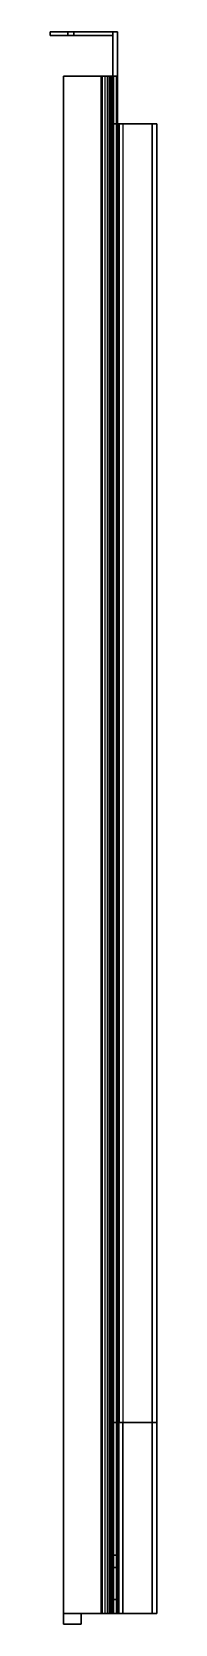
# Model space of a CAD drawing. Header units: millimetres. Extents: x 0 to 30, y -450 to 0.
import ezdxf

# ---------------------------------------------------------------- set-up
doc = ezdxf.new("R2010")
doc.units = ezdxf.units.MM
doc.layers.add('ACESSORIOS', color=1, linetype='Continuous')

msp = doc.modelspace()

# ---------------------------------------------------------------- linework, layer by layer
at = {"layer": 'ACESSORIOS'}
for p, q in [((17.7, 0, 88.8), (17.7, -26, 88.8)), ((17.7, 0, 88.8), (17.7, 0, 86)), ((17.7, -1, 86), (17.7, 0, 86)), ((17.7, -1, 86), (17.7, -1, 2.3)), ((17.7, -1, 2.3), (17.7, -12.5, 2.3)), ((3.7, -12.5, 2.3), (14.7, -12.5, 2.3)), ((3.7, -12.5, 2.3), (3.7, -450, 2.3)), ((3.7, -12.5, 1), (3.7, -450, 1)), ((14.35, -12.5, 1), (3.7, -12.5, 1)), ((14.35, -12.5, 1), (3.7, -12.5, 1)), ((3.7, -12.5, 1), (3.7, -12.5, 2.3)), ((3.7, -12.5, 2.3), (14.7, -12.5, 2.3)), ((14.35, -12.5, 1), (14.35, -447, 1)), ((15.55, -12.5, 0.31), (14.35, -12.5, 1)), ((14.7, -12.5, 2.3), (14.7, -447, 2.3)), ((14.7, -12.5, 2.3), (16.2, -12.5, 1.43)), ((16.2, -12.5, 1.43), (14.7, -12.5, 2.3)), ((17.7, -12.5, 2.3), (19, -12.5, 2.3)), ((17.7, -26, 79.3), (17.7, -393, 79.3)), ((17.7, -26, 88.8), (17.7, -26, 79.3)), ((17.7, -393, 79.3), (17.7, -447, 82.37)), ((17.7, -430.5, 28), (17.7, -443, 28)), ((17.7, -430.5, 33.94), (17.7, -430.5, 28)), ((17.7, -434, 40), (17.7, -430.5, 33.94)), ((17.7, -430.5, 2.3), (17.7, -443, 2.3)), ((17.7, -434, 58.5), (17.7, -434, 40)), ((17.7, -447, 58.5), (17.7, -434, 58.5)), ((17.7, -443, 32.5), (17.7, -447, 32.5)), ((17.7, -443, 28), (17.7, -443, 32.5)), ((17.7, -443, 2.3), (17.7, -447, 2.3)), ((3.7, -450, 1), (3.7, -447, 1)), ((8.7, -450, 2.3), (3.7, -450, 2.3)), ((3.7, -450, 1), (8.7, -450, 1)), ((8.7, -447, 2.3), (8.7, -450, 2.3)), ((14.7, -447, 2.3), (8.7, -447, 2.3)), ((8.7, -447, 1), (14.35, -447, 1)), ((8.7, -450, 1), (8.7, -447, 1)), ((14.35, -447, 1), (15.55, -447, 0.31)), ((15.55, -447, 0.31), (14.35, -447, 1)), ((16.2, -447, 1.43), (14.7, -447, 2.3)), ((16.2, -447, 1.43), (14.7, -447, 2.3)), ((17.7, -447, 32.5), (17.7, -447, 2.3)), ((17.7, -447, 82.37), (17.7, -447, 58.5)), ((19, -447, 32.5), (17.7, -447, 32.5)), ((17.7, -447, 32.5), (17.7, -447, 2.3)), ((19, -447, 2.3), (19, -447, 32.5))]:
    msp.add_line(p, q, dxfattribs=at)
at = {"layer": 'ACESSORIOS', "extrusion": (0, -1, 0)}
for p, q in [((14.7, -447, 2.3), (15.45, -447, 1.87)), ((15.45, -447, 1.87), (16.2, -447, 1.43))]:
    msp.add_line(p, q, dxfattribs=at)
at = {"layer": 'ACESSORIOS'}
for points in [[(6.65, 0, 2.3), (0, 0, 11.8), (0, 0, 81), (5, 0, 86)], [(6.65, 0, 2.3), (6.65, -1, 2.3), (0, -1, 11.8), (0, 0, 11.8)], [(0, 0, 81), (0, -1, 81), (0, -1, 11.8), (0, 0, 11.8)], [(0, 0, 81), (0, -1, 81), (5, -1, 86), (5, 0, 86)], [(5, 0, 86), (5, -1, 86), (17.7, -1, 86), (17.7, 0, 86)], [(5, 0, 86), (6.65, 0, 2.3), (17.7, 0, 2.3), (17.7, 0, 86)], [(6.65, -1, 2.3), (6.65, -1, 2.3), (6.65, -1, 2.3), (6.65, 0, 2.3)], [(6.65, 0, 2.3), (6.65, -1, 2.3), (17.7, -1, 2.3), (17.7, 0, 2.3)], [(17.7, -26, 88.8), (17.7, -26, 2.3), (17.7, 0, 2.3), (17.7, 0, 88.8)], [(17.7, -26, 2.3), (17.7, -26, 2.3), (17.7, -26, 2.3), (17.7, 0, 2.3)], [(17.7, 0, 88.8), (17.7, 0, 2.3), (19, 0, 2.3), (19, 0, 88.8)], [(17.7, 0, 2.3), (17.7, -26, 2.3), (19, -26, 2.3), (19, 0, 2.3)], [(19, 0, 88.8), (19, 0, 88.8), (17.7, 0, 88.8)], [(19, 0, 88.8), (19, -26, 88.8), (17.7, -26, 88.8), (17.7, 0, 88.8)], [(17.7, 0, 86.02), (17.7, 0, 2.3), (17.7, 0, 86.02)], [(17.7, 0, 2.3), (17.7, -1, 2.3), (17.7, -1, 86), (17.7, 0, 86)], [(19, 0, 88.8), (19, 0, 2.3), (19, 0, 88.8)], [(19, 0, 2.3), (19, -26, 2.3), (19, -26, 88.8), (19, 0, 88.8)], [(6.65, -1, 2.3), (0, -1, 11.8), (0, -1, 81), (5, -1, 86)], [(17.7, -1, 86), (17.7, -1, 2.3), (6.65, -1, 2.3), (5, -1, 86)], [(17.7, -1, 2.3), (17.7, -1, 2.3), (6.65, -1, 2.3)], [(3.7, -12.5, 2.3), (3.7, -12.5, 1), (3.7, -450, 1), (3.7, -450, 2.3)], [(3.7, -447, 2.3), (14.7, -447, 2.3), (14.7, -12.5, 2.3), (3.7, -12.5, 2.3)], [(3.7, -12.5, 1), (3.7, -447, 1), (14.35, -447, 1), (14.35, -12.5, 1)], [(3.7, -12.5, 1), (14.35, -12.5, 1), (14.7, -12.5, 2.3), (3.7, -12.5, 2.3)], [(14.35, -447, 1), (15.55, -447, 0.31), (15.55, -12.5, 0.31), (14.35, -12.5, 1)], [(14.35, -12.5, 1), (14.7, -12.5, 2.3), (16.2, -12.5, 1.43), (15.55, -12.5, 0.31)], [(14.7, -447, 2.3), (16.2, -447, 1.43), (16.2, -12.5, 1.43), (14.7, -12.5, 2.3)], [(19, -26, 88.8), (19, -26, 2.3), (17.7, -26, 2.3), (17.7, -26, 88.8)], [(19, -26, 2.3), (19, -26, 2.3), (17.7, -26, 2.3)], [(17.7, -393, 79.3), (19, -393, 79.13), (19, -26, 79.13), (17.7, -26, 79.3)], [(19.5, -26, 86), (17.7, -26, 79.3), (17.7, -393, 79.3), (19.5, -393, 86)], [(17.7, -26, 79.3), (19, -26, 79.13), (20.49, -26, 84.7), (19.5, -26, 86)], [(17.7, -26, 2.3), (17.7, -26, 79.3), (17.7, -393, 79.3), (17.7, -393, 2.3)], [(19, -26, 79.13), (20.49, -26, 84.7), (20.49, -393, 84.7), (19, -393, 79.13)], [(19, -26, 2.3), (19, -26, 79.3), (19, -393, 79.13), (19, -393, 2.3)], [(19.5, -393, 86), (30.1, -393, 86), (30.1, -26, 86), (19.5, -26, 86)], [(20.49, -26, 84.7), (19.5, -26, 86), (30.1, -26, 86), (28.8, -26, 84.7)], [(20.49, -393, 84.7), (28.8, -393, 84.7), (28.8, -26, 84.7), (20.49, -26, 84.7)], [(28.8, -26, 84.7), (28.8, -26, 82), (28.8, -393, 82), (28.8, -393, 84.7)], [(28.8, -26, 82), (30.1, -26, 82), (30.1, -393, 82), (28.8, -393, 82)], [(30.1, -26, 86), (28.8, -26, 84.7), (28.8, -26, 82), (30.1, -26, 82)], [(30.1, -393, 82), (30.1, -393, 86), (30.1, -26, 86), (30.1, -26, 82)], [(17.7, -447, 82.37), (19.5, -447, 89.07), (19.5, -393, 86), (17.7, -393, 79.3)], [(17.7, -393, 79.3), (17.7, -447, 82.37), (17.7, -447, 58.5), (17.7, -393, 58.5)], [(17.7, -434, 40), (17.7, -434, 58.5), (17.7, -393, 58.5), (17.7, -393, 40.8)], [(17.7, -430.5, 2.3), (17.7, -430.5, 2.3), (17.7, -430.5, 2.3), (17.7, -393, 2.3)], [(17.7, -443, 28), (17.7, -443, 2.3), (17.7, -393, 2.3), (17.7, -393, 28)], [(17.7, -443, 2.3), (17.7, -443, 2.3), (17.7, -443, 2.3), (17.7, -393, 2.3)], [(17.7, -393, 40.8), (17.7, -434, 40), (17.7, -430.5, 33.94), (17.7, -393, 33.94)], [(17.7, -430.5, 33.94), (17.7, -430.5, 28), (17.7, -393, 28), (17.7, -393, 33.94)], [(17.7, -430.5, 28), (17.7, -430.5, 28), (17.7, -430.5, 28), (17.7, -393, 28)], [(19, -393, 79.13), (19, -447, 82.2), (20.49, -447, 87.77), (20.49, -393, 84.7)], [(19, -393, 79.13), (19, -447, 82.2), (19, -447, 58.5), (19, -393, 58.5)], [(19, -434, 40), (19, -434, 58.5), (19, -393, 58.5), (19, -393, 40.71)], [(19, -393, 28), (19, -393, 2.3), (19, -393, 28)], [(19, -393, 28), (19, -393, 2.3), (19, -393, 28)], [(19, -393, 2.3), (19, -443, 2.3), (19, -443, 28), (19, -393, 28)], [(19, -393, 33.94), (19, -393, 28), (19, -393, 33.94)], [(19, -393, 28), (19, -430.5, 28), (19, -430.5, 33.94), (19, -393, 33.94)], [(19, -393, 40.71), (19, -393, 33.94), (19, -430.5, 33.94), (19, -434, 40)], [(19.5, -393, 86), (30.1, -393, 86), (30.1, -447, 89.07), (19.5, -447, 89.07)], [(20.49, -447, 87.77), (28.8, -447, 87.77), (28.8, -393, 84.7), (20.49, -393, 84.7)], [(28.8, -447, 85.07), (28.8, -393, 82), (30.1, -393, 82), (30.1, -447, 85.07)], [(28.8, -393, 84.7), (28.8, -393, 82), (28.8, -447, 85.07), (28.8, -447, 87.77)], [(30.1, -447, 85.07), (30.1, -447, 89.07), (30.1, -393, 86), (30.1, -393, 82)], [(17.7, -443, 2.3), (17.7, -443, 2.3), (17.7, -443, 2.3), (17.7, -430.5, 2.3)], [(19, -430.5, 28), (19, -430.5, 28), (17.7, -430.5, 28)], [(19, -430.5, 28), (19, -443, 28), (17.7, -443, 28), (17.7, -430.5, 28)], [(17.7, -430.5, 28), (19, -430.5, 28), (19, -430.5, 33.94), (17.7, -430.5, 33.94)], [(19, -430.5, 33.94), (17.7, -430.5, 33.94), (17.7, -434, 40), (19, -434, 40)], [(17.7, -430.5, 28), (17.7, -443, 28), (19, -443, 28), (19, -430.5, 28)], [(19, -430.5, 33.94), (19, -430.5, 28), (17.7, -430.5, 28), (17.7, -430.5, 33.94)], [(17.7, -434, 40), (19, -434, 40), (19, -434, 58.5), (17.7, -434, 58.5)], [(19, -434, 58.5), (17.7, -434, 58.5), (17.7, -447, 58.5), (19, -447, 58.5)], [(17.7, -447, 32.5), (17.7, -447, 2.3), (17.7, -443, 2.3), (17.7, -443, 32.5)], [(17.7, -447, 2.3), (17.7, -447, 2.3), (17.7, -447, 2.3), (17.7, -443, 2.3)], [(19, -443, 32.5), (19, -443, 32.5), (17.7, -443, 32.5)], [(19, -443, 32.5), (19, -447, 32.5), (17.7, -447, 32.5), (17.7, -443, 32.5)], [(17.7, -443, 32.5), (17.7, -443, 28), (19, -443, 28), (19, -443, 32.5)], [(19, -443, 32.5), (19, -443, 2.3), (19, -443, 32.5)], [(19, -443, 2.3), (19, -447, 2.3), (19, -447, 32.5), (19, -443, 32.5)], [(3.7, -450, 1), (3.7, -450, 1), (3.7, -450, 1), (3.7, -447, 1)], [(3.7, -447, 1), (3.7, -450, 1), (8.7, -450, 1), (8.7, -447, 1)], [(8.7, -447, 2.3), (8.7, -447, 2.3), (3.7, -447, 2.3)], [(8.7, -447, 2.3), (8.7, -450, 2.3), (3.7, -450, 2.3), (3.7, -447, 2.3)], [(8.7, -450, 2.3), (8.7, -450, 1), (3.7, -450, 1), (3.7, -450, 2.3)], [(8.7, -450, 1), (8.7, -450, 1), (3.7, -450, 1)], [(8.7, -447, 2.3), (8.7, -447, 1), (8.7, -447, 2.3)], [(8.7, -447, 1), (8.7, -450, 1), (8.7, -450, 2.3), (8.7, -447, 2.3)], [(8.7, -447, 2.3), (8.7, -447, 1), (14.35, -447, 1), (14.7, -447, 2.3)], [(14.7, -447, 2.3), (14.35, -447, 1), (15.55, -447, 0.31), (16.2, -447, 1.43)], [(19, -447, 32.5), (19, -447, 2.3), (17.7, -447, 2.3), (17.7, -447, 32.5)], [(19, -447, 2.3), (19, -447, 2.3), (17.7, -447, 2.3)], [(17.7, -447, 58.5), (19, -447, 58.5), (19, -447, 82.2), (17.7, -447, 82.37)], [(19, -447, 82.2), (17.7, -447, 82.37), (19.5, -447, 89.07), (20.49, -447, 87.77)], [(19, -447, 58.5), (19, -447, 58.5), (17.7, -447, 58.5)], [(19.5, -447, 89.07), (20.49, -447, 87.77), (28.8, -447, 87.77), (30.1, -447, 89.07)], [(28.8, -447, 87.77), (30.1, -447, 89.07), (30.1, -447, 85.07), (28.8, -447, 85.07)]]:
    msp.add_3dface(points, dxfattribs=at)

# ---------------------------------------------------------------- meshes
mesh = msp.add_polymesh((2, 5), dxfattribs=at)
for k, corner in enumerate([(17.7, -12.5, 2.3), (17.57, -12.5, 1.8), (17.2, -12.5, 1.43), (16.7, -12.5, 1.3), (16.2, -12.5, 1.43), (19, -12.5, 2.3), (18.69, -12.5, 1.15), (17.85, -12.5, 0.31), (16.7, -12.5), (15.55, -12.5, 0.31)]):
    mesh.set_mesh_vertex(divmod(k, 5), corner)
mesh = msp.add_polymesh((2, 5), dxfattribs=at)
for k, corner in enumerate([(15.55, -12.5, 0.31), (16.7, -12.5), (17.85, -12.5, 0.31), (18.69, -12.5, 1.15), (19, -12.5, 2.3), (15.55, -447, 0.31), (16.7, -447), (17.85, -447, 0.31), (18.69, -447, 1.15), (19, -447, 2.3)]):
    mesh.set_mesh_vertex(divmod(k, 5), corner)
mesh = msp.add_polymesh((2, 5), dxfattribs=at)
for k, corner in enumerate([(17.7, -12.5, 2.3), (17.57, -12.5, 1.8), (17.2, -12.5, 1.43), (16.7, -12.5, 1.3), (16.2, -12.5, 1.43), (17.7, -447, 2.3), (17.57, -447, 1.8), (17.2, -447, 1.43), (16.7, -447, 1.3), (16.2, -447, 1.43)]):
    mesh.set_mesh_vertex(divmod(k, 5), corner)
mesh = msp.add_polymesh((2, 5), dxfattribs=at)
for k, corner in enumerate([(16.2, -447, 1.43), (16.7, -447, 1.3), (17.2, -447, 1.43), (17.57, -447, 1.8), (17.7, -447, 2.3), (15.55, -447, 0.31), (16.7, -447), (17.85, -447, 0.31), (18.69, -447, 1.15), (19, -447, 2.3)]):
    mesh.set_mesh_vertex(divmod(k, 5), corner)

doc.saveas('drawing.dxf')
